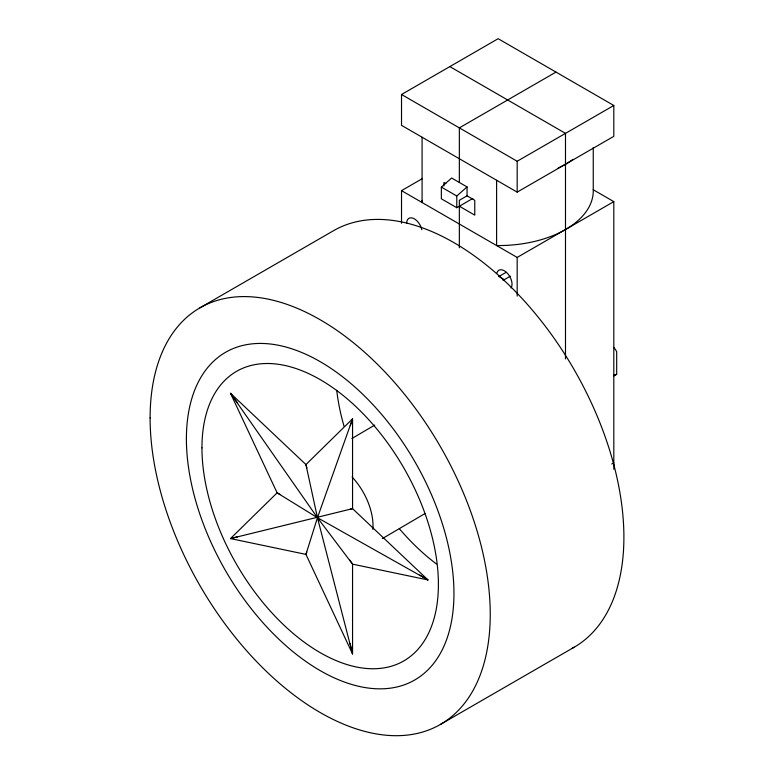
<?xml version="1.0" encoding="UTF-8"?>
<svg xmlns="http://www.w3.org/2000/svg" width="774" height="774" viewBox="0 0 774 774"><rect width="100%" height="100%" fill="white"/><g stroke="black" fill="none" stroke-linecap="round" stroke-linejoin="round"><path stroke-width="1.16" d="M350.264 425.71L352.557 418.84L305.933 464.574L317.456 517.709L352.557 653.953L352.557 564.149L349.858 560.144M306.775 552.133L305.933 554.387L352.557 653.953L350.08 643.446M472.856 198.425L456.776 207.713L441.354 198.802L441.354 187.085L451.639 178.03L467.061 186.931L467.061 195.841L459.35 200.292L459.35 247.777M456.776 207.713L456.776 195.996L467.061 186.931M351.841 438.539L374.713 425.1M382.356 538.607L424.984 513.568M401.522 94.496L498.156 38.7L613.811 105.477L613.811 136.34L517.177 192.126L401.522 125.359L401.522 94.496L517.177 161.263L613.811 105.477M555.984 72.088L459.35 127.874L459.35 182.48M401.522 223.289L401.522 190.646L422.082 178.775M199.924 307.839L333.565 230.681A240.511 138.865 60 0 1 575.082 371.288A240.511 138.865 60 0 1 572.054 648.399M401.522 190.646L517.177 257.423L613.811 201.627L613.811 462.784A25.697 14.841 60 0 1 613.734 469.199M498.949 276.482L506.225 272.284M503.023 280.42L510.298 276.221M613.559 376.087L616.684 374.277L616.684 351.619A19.631 11.329 60 0 0 613.811 347.41M611.75 463.974L613.811 462.784M440.435 724.425L574.076 647.267M237.483 536.837L230.497 538.578L277.121 492.844L230.497 393.279L305.933 464.574L306.881 468.018M350.245 509.176L352.557 508.644L427.983 579.949L352.557 564.149L317.456 517.709L230.497 393.279L237.618 403.022M280.265 494.547L277.121 492.844L317.456 517.709L427.983 579.949L419.692 575.043M449.839 66.593L565.494 133.37L565.494 358.894M496.608 180.255L496.608 245.552A94.825 54.751 0 0 0 593.252 189.756L613.811 201.627M445.853 183.593L443.928 182.48L443.928 185.905M467.061 195.841L474.762 200.292L474.762 215.133L459.35 206.223M441.354 187.085L456.776 195.996M498.543 276.337L504.319 279.675M593.252 147.437L593.252 189.756M517.177 161.263L517.177 192.126M517.177 257.423L517.177 296.103M422.082 137.23L422.082 202.517A94.825 54.751 0 0 1 422.082 200.418M572.992 159.357A94.825 54.751 0 0 1 558.141 168.055M406.66 223.289A10.904 6.298 60 0 1 413.364 218.336A10.904 6.298 60 0 1 421.82 229.733M496.879 273.067A10.904 6.298 60 0 1 507.27 273.154A10.904 6.298 60 0 1 511.004 287.986M352.093 477.007A50.871 31.008 59.6 0 1 372.913 529.377M436.468 563.985A167.194 96.527 60 0 1 399.336 528.671M344.091 426.435A167.194 96.527 60 0 1 336.738 390.309M616.684 374.277A19.631 11.329 60 0 1 613.811 375.167M317.456 517.709L305.933 554.387L230.497 538.578L352.557 508.644L352.557 418.84L317.456 517.709M186.399 438.897A189.195 109.231 60 0 0 387.068 688.531A189.195 109.231 60 0 0 387.068 420.979A189.195 109.231 60 0 0 186.399 438.897M150.108 417.95A240.511 138.865 60 0 0 405.208 735.3A240.511 138.865 60 0 0 405.208 395.156A240.511 138.865 60 0 0 150.108 417.95M201.956 447.875A167.194 96.527 60 0 0 379.289 668.484A167.194 96.527 60 0 0 379.289 432.037A167.194 96.527 60 0 0 201.956 447.875"/></g></svg>
